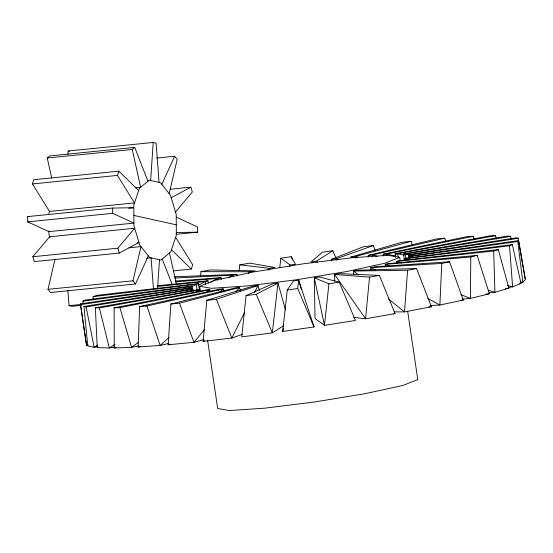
<?xml version="1.0" encoding="UTF-8"?>
<svg xmlns="http://www.w3.org/2000/svg" width="553" height="553" viewBox="0 0 553 553"><rect width="100%" height="100%" fill="white"/><g stroke="black" fill="none" stroke-linecap="round" stroke-linejoin="round"><path stroke-width="0.83" d="M460.822 294.618L470.368 298.433L489.391 293.774L477.149 255.396L470.817 256.951L470.368 298.433L462.647 299.055M168.506 343.503L160.149 345.445L138.174 346.994L139.612 306.549L219.645 289.184L223.301 288.929L223.896 291.403M427.711 298.475L439.87 305.049L463.262 300.051L449.561 261.79L441.778 263.449L439.87 305.049L430.4 305.526M67.978 154.377L68.199 150.99L153.202 142.467L156.091 143.109L159.077 182.393M150.644 180.52L153.202 142.467M157.577 288.479L159.506 259.73M203.96 339.577L193.965 342.314L168.153 344.768L170.87 304.019L235.274 287.919L239.567 287.512L240.417 290.809M388.448 299L404.52 311.906L431.444 306.749L416.561 268.544L407.602 270.258L404.52 311.906L394.282 311.892M200.594 275.919L200.953 271.668L210.382 269.947L255.03 270.887L250.315 271.744L200.953 271.668M242.242 334.358L231.818 338.077L203.103 341.353L206.787 300.327L253.233 286.074L258.009 285.535L259.343 290.456M379.337 275.415L339.507 273.617L334.6 274.475L365.588 318.763L395.07 313.634L379.337 275.415L369.528 277.122L365.588 318.763L353.588 317.36M239.193 270.776L239.795 264.832L249.901 263.152L274.786 267.486L269.733 268.329L239.795 264.832M285.514 310.053L277.952 283.053L272.864 283.717L246.057 295.606L241.751 336.867L272.332 332.892L283.171 326M328.924 283.793L324.487 325.364L355.461 320.443L339.231 282.154L319.454 276.991L314.298 277.806L315.03 318.556L324.487 325.364L314.298 277.806L328.924 283.793L339.231 282.154M279.783 267.569L280.8 258.251L291.217 256.668L295.447 264.244L290.235 265.039L280.8 258.251M282.707 331.468L287.263 290.028L293.47 280.924L298.689 280.171L314.049 326.941L282.707 331.468L283.426 328.102M313.281 325.565L314.049 326.941L297.701 288.521L298.689 280.171L301.233 289.15M148.335 255.915L135.499 283.979L50.496 292.509L47.987 289.323L55.01 259.295M135.499 283.979L132.983 280.793L140.987 246.597L128.967 247.806M169.17 193.647L177.167 159.451L174.651 156.264L156.623 158.075M118.84 171.174L117.423 175.412L134.531 202.903L49.528 211.426L32.42 183.942L33.844 179.704L118.84 171.174L138.679 190.515M48.809 213.576L49.611 211.198M173.283 270.88L191.31 269.069L192.727 264.832L175.619 237.348M289.599 266.615L290.235 265.039M161.822 184.336L174.651 156.264M244.53 312.576L231.818 338.077L216.341 299.242L206.787 300.327M254.539 292.489L258.009 285.535L216.341 299.242M204.403 329.768L193.965 342.314L179.462 303.203L170.87 304.019M236.269 291.472L239.567 287.512L179.462 303.203M32.827 256.716L49.673 236.774L134.676 228.251L117.83 248.193L32.827 256.716L34.293 261.597L119.296 253.074L138.969 242.504L137.248 242.677M175.481 211.999L192.326 192.057L190.854 187.177L170.248 189.244M268.025 270.237L269.733 268.329M408.95 258.348L408.722 256.661L517.774 241.502L518.61 240.596L525.35 279.624L522.834 282.334L520.262 282.68M169.08 337.448L160.149 345.445L146.925 306.03L139.612 306.549M219.472 292.35L223.301 288.929L146.925 306.03M51.733 178.184L47.254 157.999L49.742 155.925L134.745 147.395L147.921 181.246M47.254 157.999L132.257 149.476L134.745 147.395M248.276 273.348L250.315 271.744M138.513 342.252L131.586 347.353L114.25 347.948L114.139 307.821L206.905 289.82L209.794 289.724L210.161 291.383M205.64 292.779L209.794 289.724L119.911 307.62L114.139 307.821M218.241 290.18L219.645 289.184M229.06 277.509L232.675 275.166L236.884 274.323L237.313 275.982M115.093 344.263L109.314 347.982L97.231 347.588L95.365 307.786L197.525 289.807L199.529 289.869L195.921 292.198M332.837 250.73L322.489 252.154L311.083 261.991L316.261 261.279L332.837 250.73L335.83 257.809M97.853 345.12L94.141 347.298L87.747 345.936L83.987 306.459L191.829 289.143L192.893 289.371L193.184 291.044M189.181 291.549L192.893 289.371L86.109 306.915L83.987 306.459M210.762 282.341L217.46 278.47L221.006 277.661L221.407 279.327M196.025 290.671L197.525 289.807M83.164 303.735L82.909 301.178L84.733 300.141L192.202 285.984L193.073 291.009M192.202 285.984L187.488 288.528M185.58 290.733L190.114 288.231L190.038 287.85L80.392 303.88L86.137 343.047L86.6 345.328L88.3 345.065M198.389 285.237L205.218 281.532L207.976 280.793L208.529 283.295M171.188 197.739L190.854 187.177M191.829 286.661L198.257 283.599L199.91 291.956M256.233 294.286L277.952 283.053L272.332 332.892L256.233 294.286L246.057 295.606M508.338 287.38L512.617 286.869L521.002 283.378L512.306 244.606L405.992 258.216L404.596 258.797L404.782 260.484M408.75 259.875L404.596 258.797L509.513 245.774L512.306 244.606M200.386 291.396L199.626 286.267L214.675 280.35L252.493 272.145L302.961 263.857L352.544 257.698L387.964 255.327L399.722 257.373L400.227 260.795M331.551 261.023L331.517 259.295L363.349 246.769L373.261 245.56L375.204 250.302M399.722 257.373L384.681 263.297L346.855 271.502L296.394 279.79L246.804 285.949L211.391 288.32L199.626 286.267M373.261 245.56L336.473 258.693L331.517 259.295M93.236 299.228L93.104 296.657L96.837 295.378L198.257 283.599M396.826 263.097L396.674 261.403L493.67 250.986L498.315 249.603L508.871 288.148L494.914 292.302L488.942 292.91M203.103 341.353L204.755 340.876M411.031 241.336L355.351 256.578L350.796 257.055L401.913 242.29L411.031 241.336L412.559 245.311M368.305 257.069L368.229 255.355L436.78 238.882L444.771 238.212L445.905 241.419M168.153 344.768L170.67 344.166M444.771 238.212L372.224 255.016L368.229 255.355M383.291 255.949L383.181 254.242L466.691 236.663L473.264 236.304L474.28 239.532M138.174 346.994L140.711 346.461M473.264 236.304L386.471 254.062L383.181 254.242M138.347 345.971L131.586 347.353L119.911 307.62M114.25 347.948L115.943 347.623M496.387 239.007L495.488 235.682L397.579 253.751L395.119 253.772L395.416 257.166M114.395 347.042L109.314 347.982L99.388 307.917L95.365 307.786M99.388 307.917L199.529 289.869M404.257 259.875L403.607 253.945L507.543 236.069L510.633 236.359L511.193 238.875M510.633 236.359L405.155 254.09L403.607 253.945M97.522 346.724L94.141 347.298L86.109 306.915M408.791 258.14L408.342 254.774L517.007 237.721L518.154 238.329L525.198 278.864M518.154 238.329L408.916 255.078L408.342 254.774M80.392 303.88L80.551 304.634L190.114 288.231L190.363 289.91M287.263 290.028L297.701 288.521M518.61 240.596L409.144 256.212L408.722 256.661L412.082 257.415M82.909 301.178L191.29 286.502L191.704 289.869M519.295 283.599L521.002 283.378M93.104 296.657L196.391 284.242L196.979 290.152M505.456 288.548L508.871 288.148M498.315 249.603L398.996 260.712L396.674 261.403L401.589 262.952M157.135 286.468L205.218 281.532L205.481 284.919M32.42 183.942L117.423 175.412M135.506 187.833L140.656 187.315L132.257 149.476M27.678 221.864L112.681 213.334L133.916 223.101L48.913 231.631L27.678 221.864L27.65 216.596L112.653 208.066L133.826 207.721L128.676 208.239M176.034 234.334L197.504 232.177L197.469 226.917L176.241 217.142M146.78 258.286L151.073 257.857L153.409 288.597M47.987 289.323L132.983 280.793M67.888 290.297L69.063 305.664L81.084 304.461M81.395 305.36L71.945 306.307L69.063 305.664M157.411 285.742L207.976 280.793M485.956 294.113L489.391 293.774M477.149 255.396L388.413 263.608L385.247 264.389L385.358 266.083M470.817 256.951L385.247 264.389L390.017 266.297M175.501 281.864L217.46 278.47L217.557 280.164M175.688 281.028L221.006 277.661M460.69 300.244L463.262 300.051M449.561 261.79L374.623 266.809L370.724 267.638L370.849 270.189M441.778 263.449L370.724 267.638L375.287 270.106M175.128 278.041L232.675 275.166L232.751 276.866M174.091 276.818L236.884 274.323M428.851 306.853L431.444 306.749M416.561 268.544L358.123 270.182L353.637 271.039L353.754 274.44M27.65 216.596L29.344 216.569M176.324 232.53L197.504 232.177M407.602 270.258L353.637 271.039L358.323 274.806M495.488 235.682L490.566 235.716L395.119 253.772L396.798 254.152M393.349 313.592L395.07 313.634M369.528 277.122L334.6 274.475L334.765 281.27M409.358 254.919L405.155 254.09L405.93 258.265M404.326 255.106L397.579 253.751L398.278 257.076M413.126 255.935L408.916 255.078L409.185 256.751M405.992 258.216L407.672 258.583M395.727 256.094L386.471 254.062L386.851 255.721M68.199 150.99L69.643 151.315M133.874 215.414L176.283 224.836M520.311 281.767L522.834 282.334L517.774 241.502M507.626 285.569L512.617 286.869L509.513 245.774M377.208 256.316L372.224 255.016L372.632 256.668M488.368 290.242L494.914 292.302L493.67 250.986M357.791 257.401L355.351 256.578L355.786 258.223M338.789 259.82L336.473 258.693L336.922 260.332M316.261 261.279L317.574 262.399M171.478 249.728L191.31 269.069M291.217 256.668L292.551 259.799M162.236 259.004L172.038 284.194M117.83 248.193L119.296 253.074M49.888 237.5L48.927 234.299L48.906 230.85M169.494 252.935L176.4 284.048M80.551 304.634L86.6 345.328M407.672 311.221L417.771 379.593L402.722 385.51L364.904 393.715L314.436 402.01L264.852 408.162L229.433 410.533L217.675 408.487L207.575 340.116M190.038 287.85L190.28 289.537M112.653 208.066L112.681 213.334M139.397 188.366L133.812 205.052L133.93 225.776L139.709 244.979L149.607 257.532L160.971 260.055L170.759 251.878L176.338 235.198L176.22 214.474L170.442 195.264L160.543 182.718L149.179 180.195L139.397 188.366"/></g></svg>
